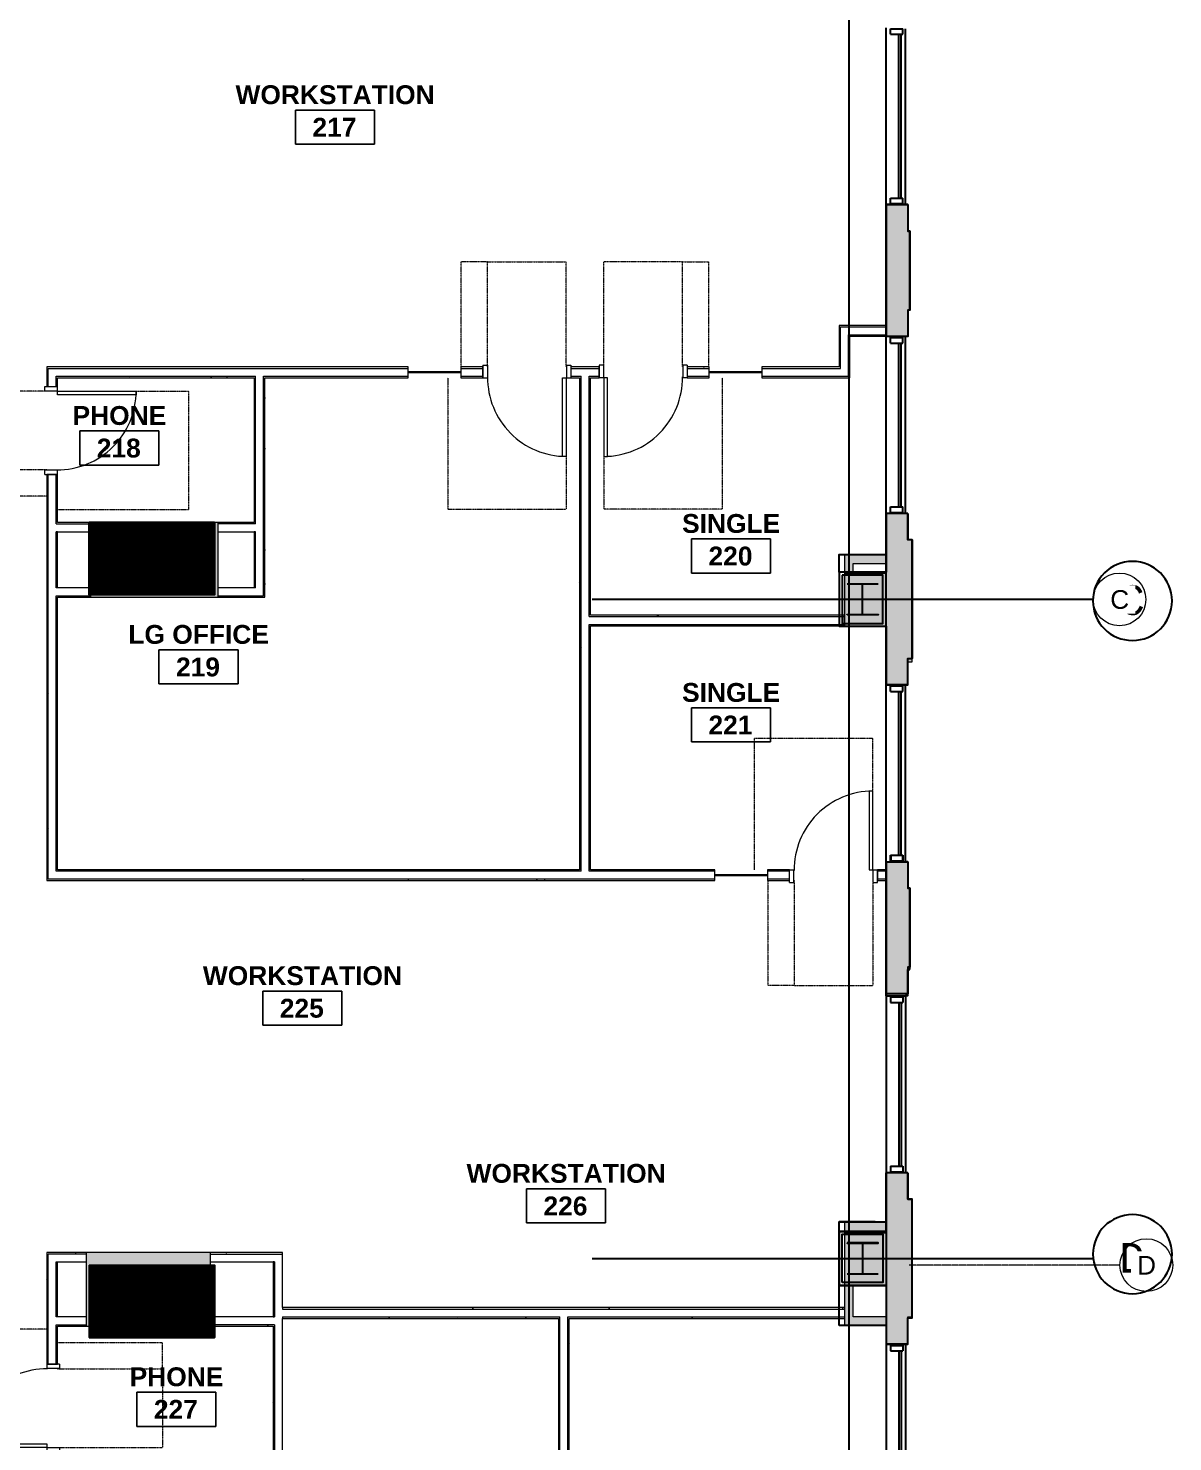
# Model space of a CAD drawing. Header units: inches. Extents: x 25329 to 28023, y 11893 to 13703.
# Drawn here: x 27502 to 28023, y 12589 to 13232 of the extents above; entities that cross this region are included whole.
import ezdxf

# ---------------------------------------------------------------- set-up
doc = ezdxf.new("R2010")
doc.units = ezdxf.units.IN
doc.header["$MEASUREMENT"] = 0
for name, pattern in [('Dash', [0.25, 0.125, -0.125]), ('Grid Line 1_2_', [0.875, 0.5, -0.125, 0.125, -0.125]), ('L1$0$Plaza America BA02$0$CENTER2', [1.125, 0.75, -0.125, 0.125, -0.125]), ('L1$0$Plaza America BA02$0$DASHDOT', [1, 0.5, -0.25, 0, -0.25]), ('L1$0$SAG 02ATL Ste230PHII$0$CENTER2', [1.125, 0.75, -0.125, 0.125, -0.125])]:
    doc.linetypes.add(name, pattern=pattern)
for name, color, linetype, lineweight in [('A-AREA-IDEN', 2, 'Continuous', 9), ('A-DOOR', 31, 'Continuous', 13), ('A-DOOR-FRAM', 31, 'Continuous', 20), ('A-GENM', 13, 'Continuous', 13), ('A-GLAZ', 151, 'Continuous', 13), ('A-WALL', 113, 'Continuous', 13), ('A-WALL-PATT', 111, 'Continuous', 13), ('I-WALL', 2, 'Continuous', 13), ('Plaza America_Tower 1_2nd Floor -REVIT_dwg', 8, 'Continuous', 9), ('S-COLS', 52, 'Continuous', 13), ('S-GRID', 1, 'Continuous', 9), ('S-GRID-IDEN', 1, 'Continuous', 9)]:
    doc.layers.add(name, color=color, linetype=linetype, lineweight=lineweight)
for name, color, linetype in [('L1$0$A-Cols-Extr', 3, 'Continuous'), ('L1$0$A-Glaz', 92, 'Continuous'), ('L1$0$A-Wall-Extr', 7, 'Continuous'), ('L1$0$Plaza America BA02$0$14', 5, 'L1$0$Plaza America BA02$0$DASHDOT'), ('L1$0$Plaza America BA02$0$A-Column grid', 252, 'L1$0$Plaza America BA02$0$CENTER2'), ('L1$0$SAG 02ATL Ste230PHII$0$A-Column grid', 252, 'L1$0$SAG 02ATL Ste230PHII$0$CENTER2'), ('L1$0$SCOPE', 7, 'Continuous')]:
    doc.layers.add(name, color=color, linetype=linetype)
doc.styles.add('L1$0$Plaza America BA02$0$MONOTXT', font='MONOTXT', dxfattribs={"height": 0.2})
doc.styles.add('Swis721 Lt BT', font='swissl.ttf', dxfattribs={"height": 8.514638})
doc.styles.add('Swis721 Lt BT_B', font='', dxfattribs={"height": 8.583975})
doc.styles.get('Swis721 Lt BT_B').set_extended_font_data('Swis721 Lt BT', bold=True)
pattern_1 = [(45, (11424.988, 2490.9853), (-0.441941738, 0.441941738), [])]
pattern_2 = [(0, (0, 0), (30.72, 7.68), [1.267, -21.773, 1.267, -21.773, -122.88]), (0, (0, 0), (30.72, 7.68), [-46.08, 1.267, -44.813, 1.267, -21.773, -53.76]), (0, (0, 0), (30.72, 7.68), [-115.2, 1.267, -14.093, 1.267, -37.133]), (120, (11.52, 3.84), (-22.0110751, 22.7643004), [1.267, -21.773, 1.267, -21.773, -122.88]), (120, (11.52, 3.84), (-22.0110751, 22.7643004), [-46.08, 1.267, -44.813, 1.267, -21.773, -53.76]), (120, (11.52, 3.84), (-22.0110751, 22.7643004), [-115.2, 1.267, -14.093, 1.267, -37.133]), (240, (15.36, 19.2), (-8.7089249, -30.4443004), [1.267, -21.773, 1.267, -21.773, -122.88]), (240, (15.36, 19.2), (-8.7089249, -30.4443004), [-46.08, 1.267, -44.813, 1.267, -21.773, -53.76]), (240, (15.36, 19.2), (-8.7089249, -30.4443004), [-115.2, 1.267, -14.093, 1.267, -37.133])]

# ---------------------------------------------------------------- blocks, each defined once
blk = doc.blocks.new('L1')
at = {"layer": 'L1$0$SCOPE', "linetype": 'Continuous'}
h = blk.add_hatch(dxfattribs=at)
h.set_pattern_fill('ANSI31', color=256, scale=5, style=0)
h.set_pattern_definition(pattern_1)
h.paths.add_polyline_path([(27529.73, 13007.09), (27586.72, 13007.09), (27586.72, 12974.12), (27529.73, 12974.12)])
h = blk.add_hatch(dxfattribs=at)
h.set_pattern_fill('ANSI31', color=256, scale=5, style=0)
h.set_pattern_definition(pattern_1)
h.paths.add_polyline_path([(27529.87, 12669.16), (27586.72, 12669.16), (27586.72, 12636.19), (27529.87, 12636.19)])
at = {"layer": 'L1$0$A-Cols-Extr'}
for points in [[(27870.82, 12984.42), (27870.82, 12959.92), (27892.3, 12959.92), (27892.3, 12984.42)], [(27872.31, 12983.07), (27872.31, 12961.07), (27890.81, 12961.07), (27890.81, 12983.07)], [(27874.56, 12965.07), (27874.56, 12965.17), (27888.56, 12965.17), (27888.56, 12965.07)], [(27870.82, 12659.92), (27870.82, 12684.42), (27892.3, 12684.42), (27892.3, 12659.92)], [(27872.31, 12661.26), (27872.31, 12683.26), (27890.81, 12683.26), (27890.81, 12661.26)], [(27874.56, 12679.26), (27874.56, 12679.17), (27888.56, 12679.17), (27888.56, 12679.26)]]:
    blk.add_lwpolyline(points, close=True, dxfattribs=at)
for points in [[(27874.56, 12979.07), (27888.56, 12979.07)], [(27881.56, 12965.17), (27881.56, 12979.17)], [(27881.56, 12679.17), (27881.56, 12665.17)], [(27874.56, 12665.26), (27888.56, 12665.26)]]:
    blk.add_lwpolyline(points, dxfattribs=at)
at = {"layer": 'L1$0$A-Glaz'}
for p, q in [((27892.3, 13151.67), (27892.3, 13232.17)), ((27894.3, 13231.67), (27899.8, 13231.67)), ((27894.3, 13229.17), (27894.3, 13231.67)), ((27894.3, 13229.17), (27899.8, 13229.17)), ((27898.05, 13154.67), (27898.05, 13229.17)), ((27899.05, 13154.67), (27899.05, 13229.17)), ((27899.8, 13229.17), (27899.8, 13231.67)), ((27901.05, 13151.67), (27901.05, 13231.67)), ((27902.05, 13151.67), (27892.3, 13151.67)), ((27894.3, 13154.67), (27899.8, 13154.67)), ((27894.3, 13152.17), (27894.3, 13154.67)), ((27894.3, 13152.17), (27899.8, 13152.17)), ((27899.8, 13152.17), (27899.8, 13154.67)), ((27902.05, 13091.67), (27892.3, 13091.67)), ((27892.3, 13011.17), (27892.3, 13091.67)), ((27894.3, 13088.67), (27894.3, 13091.17)), ((27894.3, 13091.17), (27899.8, 13091.17)), ((27894.3, 13088.67), (27899.8, 13088.67)), ((27898.05, 13014.17), (27898.05, 13088.67)), ((27899.05, 13014.17), (27899.05, 13088.67)), ((27899.8, 13088.67), (27899.8, 13091.17)), ((27901.05, 13011.17), (27901.05, 13091.17)), ((27902.05, 13011.17), (27892.22, 13011.17)), ((27894.3, 13011.67), (27894.3, 13014.17)), ((27894.3, 13014.17), (27899.8, 13014.17)), ((27894.3, 13011.67), (27899.8, 13011.67)), ((27899.8, 13011.67), (27899.8, 13014.17)), ((27892.3, 12852.67), (27892.3, 12933.17)), ((27902.05, 12933.17), (27892.3, 12933.17)), ((27894.3, 12930.17), (27894.3, 12932.67)), ((27894.3, 12932.67), (27899.8, 12932.67)), ((27894.3, 12930.17), (27899.8, 12930.17)), ((27898.05, 12855.67), (27898.05, 12930.17)), ((27899.05, 12855.67), (27899.05, 12930.17)), ((27899.8, 12930.17), (27899.8, 12932.67)), ((27901.05, 12852.67), (27901.05, 12932.67)), ((27894.3, 12855.67), (27899.81, 12855.67)), ((27894.3, 12853.17), (27894.3, 12855.67)), ((27894.31, 12855.67), (27894.31, 12853.17)), ((27899.8, 12853.17), (27899.8, 12855.67)), ((27899.81, 12855.67), (27899.81, 12853.17)), ((27892.3, 12852.67), (27902.05, 12852.67)), ((27894.3, 12853.17), (27899.81, 12853.17)), ((27902.05, 12852.67), (27901.05, 12852.67)), ((27902.05, 12852.67), (27902.05, 12840.67)), ((27903.05, 12840.67), (27902.05, 12840.67)), ((27892.3, 12791.67), (27901.05, 12791.67)), ((27892.3, 12791.67), (27892.3, 12711.17)), ((27902.05, 12791.67), (27901.05, 12791.67)), ((27901.05, 12791.67), (27901.05, 12711.67)), ((27894.3, 12791.17), (27899.8, 12791.17)), ((27894.3, 12791.17), (27894.3, 12788.67)), ((27894.3, 12788.67), (27899.8, 12788.67)), ((27898.05, 12788.67), (27898.05, 12714.17)), ((27899.05, 12788.67), (27899.05, 12714.17)), ((27899.8, 12791.17), (27899.8, 12788.67)), ((27894.3, 12714.17), (27894.3, 12711.67)), ((27894.3, 12714.17), (27899.8, 12714.17)), ((27899.8, 12714.17), (27899.8, 12711.67)), ((27902.05, 12711.17), (27892.3, 12711.17)), ((27894.3, 12711.67), (27899.8, 12711.67)), ((27902.05, 12633.17), (27892.22, 12633.17)), ((27892.3, 12633.17), (27892.3, 12552.67)), ((27894.3, 12632.67), (27899.8, 12632.67)), ((27894.3, 12632.67), (27894.3, 12630.17)), ((27899.8, 12632.67), (27899.8, 12630.17)), ((27901.05, 12633.17), (27901.05, 12553.17)), ((27894.3, 12630.17), (27899.8, 12630.17)), ((27898.05, 12630.17), (27898.05, 12555.67)), ((27899.05, 12630.17), (27899.05, 12555.67))]:
    blk.add_line(p, q, dxfattribs=at)
at = {"layer": 'L1$0$A-Wall-Extr'}
for p, q in [((27892.3, 13151.67), (27892.3, 13091.67)), ((27902.05, 13151.67), (27902.05, 13139.67)), ((27903.05, 13139.67), (27902.05, 13139.67)), ((27903.05, 13103.67), (27903.05, 13139.67)), ((27903.05, 13103.67), (27902.05, 13103.67)), ((27902.05, 13103.67), (27902.05, 13091.67)), ((27892.3, 12933.17), (27892.3, 13011.17)), ((27902.05, 13011.17), (27902.05, 12999.17)), ((27904.05, 12999.17), (27902.05, 12999.17)), ((27904.05, 12999.17), (27904.05, 12945.17)), ((27870.82, 12992.42), (27892.3, 12992.42)), ((27902.05, 12945.17), (27904.05, 12945.17)), ((27902.05, 12933.17), (27902.05, 12945.17)), ((27892.31, 12791.67), (27892.3, 12852.67)), ((27892.31, 12852.67), (27892.3, 12791.67)), ((27903.05, 12803.67), (27903.05, 12840.67)), ((27902.05, 12803.67), (27903.05, 12803.67)), ((27902.05, 12791.67), (27902.05, 12803.67)), ((27892.3, 12684.42), (27892.3, 12711.17)), ((27892.3, 12711.17), (27892.3, 12633.17)), ((27902.05, 12711.17), (27902.05, 12699.17)), ((27902.05, 12699.17), (27904.05, 12699.17)), ((27904.05, 12645.17), (27904.05, 12699.17)), ((27870.82, 12641.67), (27870.82, 12688.92)), ((27887.3, 12688.92), (27870.82, 12688.92)), ((27902.05, 12645.17), (27904.05, 12645.17)), ((27902.05, 12633.17), (27902.05, 12645.17)), ((27904.05, 12645.17), (27904.05, 12645.17))]:
    blk.add_line(p, q, dxfattribs=at)
at = {"layer": 'L1$0$A-Wall-Extr', "linetype": 'Continuous', "flags": 128}
for points in [[(27902.05, 13151.67), (27902.05, 13139.67), (27903.05, 13139.67), (27903.05, 13103.67), (27902.05, 13103.67), (27902.05, 13091.67), (27892.31, 13091.67), (27892.3, 13151.67)], [(27902.05, 13011.17), (27892.3, 13011.17), (27892.3, 12984.42), (27870.82, 12984.42), (27870.82, 12959.92), (27892.3, 12959.92), (27892.3, 12933.17), (27902.05, 12933.17), (27902.05, 12945.17), (27904.05, 12945.17), (27904.05, 12999.17), (27902.05, 12999.17)], [(27902.05, 12852.67), (27902.05, 12840.67), (27903.05, 12840.67), (27903.05, 12804.67), (27902.05, 12804.67), (27902.05, 12792.67), (27892.31, 12792.67), (27892.31, 12852.67)], [(27902.05, 12711.17), (27892.3, 12711.17), (27892.3, 12684.42), (27870.82, 12684.42), (27870.82, 12659.92), (27892.3, 12659.92), (27892.22, 12633.17), (27902.05, 12633.17), (27902.05, 12645.17), (27904.05, 12645.17), (27904.05, 12699.17), (27902.05, 12699.17)]]:
    blk.add_lwpolyline(points, close=True, dxfattribs=at)
at = {"layer": 'L1$0$A-Wall-Extr'}
blk.add_lwpolyline([(27870.82, 12992.42), (27892.3, 12992.42), (27892.3, 12984.42), (27870.82, 12984.42)], close=True, dxfattribs=at)
for points in [[(27892.3, 12984.42), (27870.82, 12984.42), (27870.82, 12992.42), (27892.3, 12992.42)], [(27892.3, 12684.42), (27870.82, 12684.42), (27870.82, 12688.92), (27892.3, 12688.92)], [(27870.82, 12688.92), (27892.3, 12688.92)], [(27892.3, 12684.42), (27870.82, 12684.42)], [(27870.82, 12659.92), (27892.3, 12659.92), (27892.3, 12641.67), (27870.82, 12641.67)]]:
    blk.add_lwpolyline(points, dxfattribs=at)
at = {"layer": 'L1$0$Plaza America BA02$0$14', "linetype": 'Continuous'}
for centre in [(28004.3, 12971.38), (28004.31, 12674.17)]:
    blk.add_ellipse(centre, major_axis=(18, 0), ratio=0.99964, start_param=0, end_param=6.283175, dxfattribs=at)
at = {"layer": 'L1$0$Plaza America BA02$0$A-Column grid'}
for p, q in [((27875.23, 13666.96), (27875.23, 12053.77)), ((27758.54, 12972.17), (27986.4, 12972.17)), ((27758.54, 12672.17), (27981.87, 12672.17))]:
    blk.add_line(p, q, dxfattribs=at)
at = {"layer": 'L1$0$SAG 02ATL Ste230PHII$0$A-Column grid', "linetype": 'Continuous'}
for p, q in [((27875.23, 13666.96), (27875.23, 12053.77)), ((27758.54, 12972.17), (27986.4, 12972.17)), ((27758.54, 12672.17), (27986.4, 12672.17))]:
    blk.add_line(p, q, dxfattribs=at)
at = {"layer": 'L1$0$SCOPE'}
for p, q in [((27586.72, 13007.09), (27529.73, 13007.09)), ((27529.73, 13007.09), (27529.73, 12974.12)), ((27583.22, 13003.6), (27533.23, 13003.6)), ((27533.23, 13003.6), (27533.23, 12977.62)), ((27583.22, 12977.62), (27583.22, 13003.6)), ((27586.72, 13007.09), (27586.72, 12974.12)), ((27535.54, 12997.29), (27547.91, 12997.29)), ((27541.73, 12997.29), (27541.73, 12983.92)), ((27535.54, 12983.92), (27547.91, 12983.92)), ((27586.72, 12974.12), (27529.73, 12974.12)), ((27533.23, 12977.62), (27583.22, 12977.62)), ((27529.87, 12669.16), (27529.73, 12636.19)), ((27529.73, 12669.16), (27586.72, 12669.16)), ((27586.72, 12669.16), (27586.72, 12636.19)), ((27533.37, 12665.66), (27533.37, 12639.68)), ((27583.22, 12665.66), (27533.37, 12665.66)), ((27583.22, 12665.66), (27583.22, 12639.68)), ((27535.54, 12659.29), (27547.91, 12659.29)), ((27541.73, 12659.29), (27541.73, 12645.92)), ((27535.54, 12645.92), (27547.91, 12645.92)), ((27533.37, 12639.68), (27583.22, 12639.68)), ((27529.73, 12636.19), (27586.72, 12636.19))]:
    blk.add_line(p, q, dxfattribs=at)
at = {"layer": 'L1$0$SCOPE', "linetype": 'Continuous'}
for points in [[(27529.73, 13007.09), (27586.72, 13007.09), (27586.72, 12974.12), (27529.73, 12974.12)], [(27529.87, 12669.16), (27586.72, 12669.16), (27586.72, 12636.19), (27529.87, 12636.19)]]:
    blk.add_lwpolyline(points, close=True, dxfattribs=at)
at = {"layer": 'L1$0$Plaza America BA02$0$14', "linetype": 'Continuous', "style": 'L1$0$Plaza America BA02$0$MONOTXT', "width": 1.000361}
for s, p in [('C', (27998.25, 12965)), ('D', (27998.25, 12665.79))]:
    blk.add_text(s, height=13.49, dxfattribs=at).set_placement(p)
blk = doc.blocks.new('Single Flush - OTJ_SOLIDFLUSH_ALUM-4900816-FIRST FLOOR CONSTRUCTION')
at = {"layer": 'A-DOOR', "lineweight": 20}
for p, q in [((16.16, 38.25), (16.16, 2.44)), ((17.91, 38.25), (16.16, 38.25)), ((17.91, 2.44), (17.91, 38.25)), ((16.16, 2.44), (17.91, 2.44))]:
    blk.add_line(p, q, dxfattribs=at)
at = {"layer": 'A-DOOR', "lineweight": 9}
blk.add_arc((17.91, 2.44), 35.81, 90, 180.5, dxfattribs=at)
at = {"layer": 'A-DOOR-FRAM'}
for p, q in [((-20, -3.31), (-20, 2.44)), ((-20, 2.44), (-18, 2.44)), ((-18, -3.31), (-18, 2.44)), ((18, -3.31), (18, 2.44)), ((18, 2.44), (20, 2.44)), ((20, -3.31), (20, 2.44)), ((-20, -3.31), (-18, -3.31)), ((18, -3.31), (20, -3.31))]:
    blk.add_line(p, q, dxfattribs=at)
at = {"layer": 'A-GENM', "linetype": 'Dash', "lineweight": 9}
for p, q in [((-35.91, 62.25), (17.91, 62.25)), ((-35.91, 2.44), (-35.91, 62.25)), ((17.91, 2.44), (17.91, 62.25)), ((17.87, 2.44), (17.91, 2.44)), ((-29.91, -2.44), (-29.91, -50.25)), ((-17.91, -2.44), (-17.91, -50.25)), ((17.87, -2.44), (17.91, -2.44)), ((17.91, -2.44), (17.91, -50.25)), ((-17.91, -50.25), (-29.91, -50.25)), ((-17.91, -50.25), (17.91, -50.25))]:
    blk.add_line(p, q, dxfattribs=at)
blk = doc.blocks.new('Single Flush - OTJ_SOLIDFLUSH_ALUM-4900275-FIRST FLOOR CONSTRUCTION')
at = {"layer": 'A-DOOR', "lineweight": 20}
for p, q in [((16.16, -2.44), (17.91, -2.44)), ((16.16, -38.25), (16.16, -2.44)), ((17.91, -2.44), (17.91, -38.25)), ((17.91, -38.25), (16.16, -38.25))]:
    blk.add_line(p, q, dxfattribs=at)
at = {"layer": 'A-DOOR', "lineweight": 9}
blk.add_arc((17.91, -2.44), 35.81, 179.5, 270, dxfattribs=at)
at = {"layer": 'A-DOOR-FRAM'}
for p, q in [((-20, 3.31), (-20, -2.44)), ((-20, 3.31), (-18, 3.31)), ((-18, 3.31), (-18, -2.44)), ((18, 3.31), (18, -2.44)), ((18, 3.31), (20, 3.31)), ((20, 3.31), (20, -2.44)), ((-20, -2.44), (-18, -2.44)), ((18, -2.44), (20, -2.44))]:
    blk.add_line(p, q, dxfattribs=at)
at = {"layer": 'A-GENM', "linetype": 'Dash', "lineweight": 9}
for p, q in [((-17.91, 50.25), (-29.91, 50.25)), ((-29.91, 2.44), (-29.91, 50.25)), ((-17.91, 50.25), (17.91, 50.25)), ((-17.91, 2.44), (-17.91, 50.25)), ((17.91, 2.44), (17.91, 50.25)), ((17.87, 2.44), (17.91, 2.44)), ((-35.91, -2.44), (-35.91, -62.25)), ((17.87, -2.44), (17.91, -2.44)), ((17.91, -2.44), (17.91, -62.25)), ((-35.91, -62.25), (17.91, -62.25))]:
    blk.add_line(p, q, dxfattribs=at)
blk = doc.blocks.new('Frameless opening with glazing - 24_ x 96_-4900874-FIRST FLOOR CONSTRUCTION')
at = {"layer": 'A-GLAZ', "lineweight": 30}
blk.add_line((-13.5, 0.0625), (10.5, 0.0625), dxfattribs=at)
blk = doc.blocks.new('Concrete-Rectangular-Column - 56_5 X 33_5-5106458-FIRST FLOOR CONSTRUCTION')
at = {"layer": 'S-COLS', "lineweight": 9}
blk.add_hatch(color=7, dxfattribs=at).paths.add_polyline_path([(-21.84, -16.75), (28.25, -16.75), (28.25, 16.75), (-28.25, 16.75), (-28.25, -16.75)], flags=0)
at = {"layer": 'S-COLS', "color": 8, "lineweight": 20}
for p, q in [((28.25, 16.75), (-28.25, 16.75)), ((-28.25, 16.75), (-28.25, -16.75)), ((28.25, -16.75), (28.25, 16.75)), ((-28.25, -16.75), (28.25, -16.75))]:
    blk.add_line(p, q, dxfattribs=at)
blk = doc.blocks.new('Concrete-Rectangular-Column - 58_ X 34_-5105982-FIRST FLOOR CONSTRUCTION')
at = {"layer": 'S-COLS', "lineweight": 9}
blk.add_hatch(color=7, dxfattribs=at).paths.add_polyline_path([(-17, -29), (17, -29), (17, 29), (-17, 29), (-17, 15.44)], flags=0)
at = {"layer": 'S-COLS', "color": 8, "lineweight": 20}
for p, q in [((17, 29), (-17, 29)), ((-17, 29), (-17, -29)), ((17, -29), (17, 29)), ((-17, -29), (17, -29))]:
    blk.add_line(p, q, dxfattribs=at)
blk = doc.blocks.new('Grid - Grid Head - Circle-50561-FIRST FLOOR CONSTRUCTION')
at = {"layer": 'S-GRID-IDEN'}
blk.add_circle((0, 0), 0.125, dxfattribs=at)
blk = doc.blocks.new('Room Tag - Room Name and Number-3379422-FIRST FLOOR CONSTRUCTION')
at = {"layer": 'A-AREA-IDEN'}
for p, q in [((-0.1881, -0.1636), (-0.1881, -0.0018)), ((-0.1881, -0.0018), (0.1869, -0.0018)), ((0.1869, -0.0018), (-0.1881, -0.0018)), ((-0.1881, -0.0018), (-0.1881, -0.1636)), ((0.1869, -0.0018), (0.1869, -0.1636)), ((0.1869, -0.1636), (0.1869, -0.0018)), ((0.1869, -0.1636), (-0.1881, -0.1636)), ((-0.1881, -0.1636), (0.1869, -0.1636))]:
    blk.add_line(p, q, dxfattribs=at)

msp = doc.modelspace()

# ---------------------------------------------------------------- hatches: boundary and pattern name
at = {"layer": 'A-WALL-PATT', "lineweight": 9}
for points in [[(27902.32, 13139.67), (27902.32, 13151.67), (27892.32, 13151.67), (27892.32, 13139.67)], [(27892.32, 13103.83), (27903.32, 13103.83), (27903.32, 13139.67), (27892.32, 13139.67)], [(27892.32, 13091.67), (27902.32, 13091.67), (27902.32, 13103.83), (27892.32, 13103.83)], [(27902.05, 12999.17), (27902.05, 13011.17), (27892.05, 13011.17), (27892.05, 12999.17)], [(27892.3, 12943.67), (27904.05, 12943.67), (27904.05, 12999.17), (27892.05, 12999.17), (27892.05, 12983.85), (27892.3, 12983.85), (27892.3, 12959.85), (27892.05, 12959.85), (27892.05, 12943.67)], [(27877.3, 12983.85), (27877.3, 12992.42), (27873.3, 12992.42), (27873.3, 12983.85)], [(27877.3, 12988.42), (27892.05, 12988.42), (27892.05, 12992.42), (27877.3, 12992.42)], [(27892.05, 12933.17), (27902.05, 12933.17), (27902.05, 12943.67), (27892.05, 12943.67)], [(27892.32, 12840.67), (27902.32, 12840.67), (27902.32, 12852.67), (27892.32, 12852.67), (27892.32, 12842.08)], [(27892.32, 12804.83), (27903.32, 12804.83), (27903.32, 12840.67), (27892.32, 12840.67)], [(27892.32, 12791.83), (27902.32, 12791.83), (27902.32, 12804.83), (27892.32, 12804.83)], [(27892.05, 12699.17), (27902.05, 12699.17), (27902.05, 12711.17), (27892.05, 12711.17)], [(27892.05, 12645.67), (27904.05, 12645.67), (27904.05, 12699.17), (27892.05, 12699.17), (27892.07, 12683.85), (27892.3, 12682.96), (27892.3, 12659.85), (27892.05, 12659.85)], [(27873.3, 12683.92), (27892.05, 12683.92), (27892.05, 12688.92), (27873.3, 12688.92)], [(27873.23, 12641.67), (27877.23, 12641.67), (27877.23, 12659.85), (27873.23, 12659.85), (27873.23, 12644.95)], [(27877.23, 12641.67), (27892.05, 12641.67), (27892.05, 12645.67), (27877.23, 12645.67), (27877.23, 12644.95)], [(27902.05, 12633.17), (27902.05, 12645.67), (27892.05, 12645.67), (27892.05, 12633.17), (27892.32, 12633.17)]]:
    msp.add_hatch(color=7, dxfattribs=at).paths.add_polyline_path(points, flags=0)
h = msp.add_hatch(dxfattribs=at)
h.set_pattern_fill('FP2_2', color=256, style=0, pattern_type=2)
h.set_pattern_definition(pattern_2)
h.paths.add_polyline_path([(27875.07, 13096.06), (27892.22, 13096.06), (27892.22, 13096.69), (27870.82, 13096.69), (27870.82, 13096.06), (27871.45, 13096.06)], flags=0)
h = msp.add_hatch(dxfattribs=at)
h.set_pattern_fill('FP2_2', color=256, style=0, pattern_type=2)
h.set_pattern_definition(pattern_2)
h.paths.add_polyline_path([(27871.45, 13077.81), (27871.45, 13096.06), (27870.82, 13096.05), (27870.82, 13077.81)], flags=0)
h = msp.add_hatch(dxfattribs=at)
h.set_pattern_fill('FP2_2', color=256, style=0, pattern_type=2)
h.set_pattern_definition(pattern_2)
h.paths.add_polyline_path([(27892.22, 13091.81), (27892.22, 13092.44), (27875.07, 13092.44), (27875.07, 13091.81), (27875.7, 13091.81)], flags=0)
h = msp.add_hatch(dxfattribs=at)
h.set_pattern_fill('FP2_2', color=256, style=0, pattern_type=2)
h.set_pattern_definition(pattern_2)
h.paths.add_polyline_path([(27510.37, 13077.19), (27674.82, 13077.19), (27674.82, 13077.81), (27510.37, 13077.81)], flags=0)
h.paths.add_polyline_path([(27871.45, 13077.19), (27871.45, 13077.81), (27835.69, 13077.81), (27835.69, 13077.19)], flags=0)
h.paths.add_polyline_path([(27708.82, 13077.19), (27708.82, 13077.81), (27698.82, 13077.81), (27698.82, 13077.19)], flags=0)
h.paths.add_polyline_path([(27748.82, 13077.19), (27761.69, 13077.19), (27761.69, 13077.81), (27748.82, 13077.81)], flags=0)
h.paths.add_polyline_path([(27801.69, 13077.19), (27811.69, 13077.19), (27811.69, 13077.81), (27801.69, 13077.81)], flags=0)
h = msp.add_hatch(dxfattribs=at)
h.set_pattern_fill('FP2_2', color=256, style=0, pattern_type=2)
h.set_pattern_definition(pattern_2)
h.paths.add_polyline_path([(27510.99, 12844.17), (27510.99, 13028.94), (27510.37, 13028.94), (27510.37, 12844.17), (27510.98, 12844.17)], flags=0)
h.paths.add_polyline_path([(27510.99, 13068.94), (27510.99, 13077.19), (27510.37, 13077.19), (27510.37, 13068.94)], flags=0)
h = msp.add_hatch(dxfattribs=at)
h.set_pattern_fill('FP2_2', color=256, style=0, pattern_type=2)
h.set_pattern_definition(pattern_2)
h.paths.add_polyline_path([(27871.45, 13072.94), (27875.7, 13072.94), (27875.7, 13073.56), (27835.69, 13073.56), (27835.69, 13072.94)], flags=0)
h.paths.add_polyline_path([(27515.24, 13072.94), (27605.41, 13072.94), (27605.41, 13073.56), (27514.62, 13073.56), (27514.62, 13072.94)], flags=0)
h.paths.add_polyline_path([(27698.82, 13072.94), (27708.82, 13072.94), (27708.82, 13073.56), (27698.82, 13073.56)], flags=0)
h.paths.add_polyline_path([(27748.82, 13072.94), (27753.44, 13072.94), (27753.44, 13073.56), (27748.82, 13073.56)], flags=0)
h.paths.add_polyline_path([(27811.69, 13072.94), (27811.69, 13073.56), (27801.69, 13073.56), (27801.69, 13072.94)], flags=0)
h.paths.add_polyline_path([(27757.69, 13072.94), (27761.69, 13072.94), (27761.69, 13073.56), (27757.07, 13073.56), (27757.07, 13072.94)], flags=0)
h.paths.add_polyline_path([(27609.66, 13072.94), (27674.82, 13072.94), (27674.82, 13073.56), (27609.04, 13073.56), (27609.04, 13072.94)], flags=0)
h = msp.add_hatch(dxfattribs=at)
h.set_pattern_fill('FP2_2', color=256, style=0, pattern_type=2)
h.set_pattern_definition(pattern_2)
h.paths.add_polyline_path([(27514.62, 12848.42), (27515.24, 12848.42), (27515.24, 12973.72), (27514.62, 12973.72), (27514.62, 12849.04)], flags=0)
h.paths.add_polyline_path([(27514.62, 12977.34), (27515.24, 12977.34), (27515.24, 13002.84), (27514.62, 13002.84), (27514.62, 12977.48)], flags=0)
h.paths.add_polyline_path([(27514.62, 13006.47), (27515.24, 13006.47), (27515.24, 13028.94), (27514.62, 13028.94), (27514.62, 13006.62)], flags=0)
h.paths.add_polyline_path([(27514.62, 13068.94), (27515.24, 13068.94), (27515.24, 13072.94), (27514.62, 13072.94)], flags=0)
h = msp.add_hatch(dxfattribs=at)
h.set_pattern_fill('FP2_2', color=256, style=0, pattern_type=2)
h.set_pattern_definition(pattern_2)
h.paths.add_polyline_path([(27604.79, 12977.34), (27605.41, 12977.34), (27605.41, 13002.84), (27604.79, 13002.84)], flags=0)
h.paths.add_polyline_path([(27605.41, 13006.47), (27605.41, 13072.94), (27604.79, 13072.94), (27604.79, 13006.47), (27604.96, 13006.47)], flags=0)
h = msp.add_hatch(dxfattribs=at)
h.set_pattern_fill('FP2_2', color=256, style=0, pattern_type=2)
h.set_pattern_definition(pattern_2)
h.paths.add_polyline_path([(27609.12, 12973.09), (27609.66, 12973.09), (27609.66, 13072.94), (27609.04, 13072.94), (27609.04, 12973.09)], flags=0)
h = msp.add_hatch(dxfattribs=at)
h.set_pattern_fill('FP2_2', color=256, style=0, pattern_type=2)
h.set_pattern_definition(pattern_2)
h.paths.add_polyline_path([(27753.44, 12849.04), (27753.44, 13072.94), (27752.82, 13072.94), (27752.82, 12849.04)], flags=0)
h = msp.add_hatch(dxfattribs=at)
h.set_pattern_fill('FP2_2', color=256, style=0, pattern_type=2)
h.set_pattern_definition(pattern_2)
h.paths.add_polyline_path([(27757.69, 12849.04), (27757.69, 12960.67), (27757.07, 12960.67), (27757.07, 12849.04)], flags=0)
h.paths.add_polyline_path([(27757.07, 12964.29), (27757.69, 12964.29), (27757.69, 13072.94), (27757.07, 13072.94), (27757.07, 12964.92)], flags=0)
h = msp.add_hatch(dxfattribs=at)
h.set_pattern_fill('FP2_2', color=256, style=0, pattern_type=2)
h.set_pattern_definition(pattern_2)
h.paths.add_polyline_path([(27530.3, 12973.09), (27530.3, 12973.72), (27515.24, 12973.72), (27515.24, 12973.09)], flags=0)
h = msp.add_hatch(dxfattribs=at)
h.set_pattern_fill('FP2_2', color=256, style=0, pattern_type=2)
h.set_pattern_definition(pattern_2)
h.paths.add_polyline_path([(27609.03, 12973.09), (27609.04, 12973.09), (27609.04, 12973.72), (27588.3, 12973.72), (27588.3, 12973.09), (27605.41, 12973.09)], flags=0)
h = msp.add_hatch(dxfattribs=at)
h.set_pattern_fill('FP2_2', color=256, style=0, pattern_type=2)
h.set_pattern_definition(pattern_2)
h.paths.add_polyline_path([(27873.3, 12964.29), (27873.3, 12964.92), (27757.69, 12964.92), (27757.69, 12964.29), (27814.31, 12964.29)], flags=0)
h = msp.add_hatch(dxfattribs=at)
h.set_pattern_fill('FP2_2', color=256, style=0, pattern_type=2)
h.set_pattern_definition(pattern_2)
h.paths.add_polyline_path([(27814.31, 12960.04), (27873.3, 12960.04), (27873.3, 12960.67), (27757.69, 12960.67), (27757.69, 12960.04), (27797, 12960.04)], flags=0)
h = msp.add_hatch(dxfattribs=at)
h.set_pattern_fill('FP2_2', color=256, style=0, pattern_type=2)
h.set_pattern_definition(pattern_2)
h.paths.add_polyline_path([(27514.62, 12844.17), (27814.31, 12844.17), (27814.31, 12844.79), (27510.99, 12844.79), (27510.99, 12844.17)], flags=0)
h.paths.add_polyline_path([(27892.31, 12844.17), (27892.31, 12844.79), (27888.31, 12844.79), (27888.31, 12844.17), (27892.05, 12844.17)], flags=0)
h.paths.add_polyline_path([(27848.31, 12844.17), (27848.31, 12844.79), (27838.31, 12844.79), (27838.31, 12844.17)], flags=0)
h = msp.add_hatch(dxfattribs=at)
h.set_pattern_fill('FP2_2', color=256, style=0, pattern_type=2)
h.set_pattern_definition(pattern_2)
h.paths.add_polyline_path([(27814.31, 12848.42), (27814.31, 12849.04), (27757.07, 12849.04), (27757.07, 12848.42), (27797, 12848.42)], flags=0)
h.paths.add_polyline_path([(27605.41, 12848.42), (27753.44, 12848.42), (27753.44, 12849.04), (27515.24, 12849.04), (27515.24, 12848.42), (27588.3, 12848.42)], flags=0)
h.paths.add_polyline_path([(27892.31, 12848.42), (27892.31, 12849.04), (27888.31, 12849.04), (27888.31, 12848.42), (27892.05, 12848.42)], flags=0)
h.paths.add_polyline_path([(27848.31, 12848.42), (27848.31, 12849.04), (27838.31, 12849.04), (27838.31, 12848.42)], flags=0)
h = msp.add_hatch(dxfattribs=at)
h.set_pattern_fill('FP2_2', color=256, style=0, pattern_type=2)
h.set_pattern_definition(pattern_2)
h.paths.add_polyline_path([(27510.37, 12580.98), (27510.99, 12580.98), (27510.99, 12584.09), (27510.37, 12584.09)], flags=0)
h.paths.add_polyline_path([(27510.99, 12624.09), (27510.99, 12674.86), (27510.37, 12674.86), (27510.37, 12624.09)], flags=0)
h = msp.add_hatch(dxfattribs=at)
h.set_pattern_fill('FP2_2', color=256, style=0, pattern_type=2)
h.set_pattern_definition(pattern_2)
h.paths.add_polyline_path([(27514.62, 12674.23), (27528.32, 12674.23), (27528.32, 12674.86), (27510.99, 12674.86), (27510.99, 12674.23)], flags=0)
h = msp.add_hatch(dxfattribs=at)
h.set_pattern_fill('FP2_2', color=256, style=0, pattern_type=2)
h.set_pattern_definition(pattern_2)
h.paths.add_polyline_path([(27515.24, 12580.98), (27515.24, 12584.09), (27514.62, 12584.09), (27514.62, 12580.98)], flags=0)
h.paths.add_polyline_path([(27515.24, 12624.09), (27515.24, 12641.98), (27514.62, 12641.98), (27514.62, 12624.09)], flags=0)
h.paths.add_polyline_path([(27515.24, 12645.61), (27515.24, 12670.61), (27514.62, 12670.61), (27514.62, 12645.61)], flags=0)
h = msp.add_hatch(dxfattribs=at)
h.set_pattern_fill('FP2_2', color=256, style=0, pattern_type=2)
h.set_pattern_definition(pattern_2)
h.paths.add_polyline_path([(27613.35, 12674.23), (27617.6, 12674.23), (27617.6, 12674.86), (27584.82, 12674.86), (27584.82, 12674.23)], flags=0)
h = msp.add_hatch(dxfattribs=at)
h.set_pattern_fill('FP2_2', color=256, style=0, pattern_type=2)
h.set_pattern_definition(pattern_2)
h.paths.add_polyline_path([(27613.97, 12544.42), (27613.97, 12576.73), (27613.35, 12576.73), (27613.35, 12544.42)], flags=0)
h.paths.add_polyline_path([(27613.52, 12580.36), (27613.97, 12580.36), (27613.97, 12641.98), (27613.35, 12641.98), (27613.35, 12580.36)], flags=0)
h.paths.add_polyline_path([(27613.35, 12645.61), (27613.97, 12645.61), (27613.97, 12670.61), (27613.35, 12670.61), (27613.35, 12649.2)], flags=0)
h = msp.add_hatch(dxfattribs=at)
h.set_pattern_fill('FP2_2', color=256, style=0, pattern_type=2)
h.set_pattern_definition(pattern_2)
h.paths.add_polyline_path([(27747.44, 12649.2), (27873.23, 12649.2), (27873.23, 12649.83), (27617.6, 12649.83), (27617.6, 12649.2), (27743.82, 12649.2)], flags=0)
h = msp.add_hatch(dxfattribs=at)
h.set_pattern_fill('FP2_2', color=256, style=0, pattern_type=2)
h.set_pattern_definition(pattern_2)
h.paths.add_polyline_path([(27743.82, 12644.95), (27743.79, 12645.58), (27617.6, 12645.58), (27617.6, 12644.95), (27743.19, 12644.95)], flags=0)
h.paths.add_polyline_path([(27797, 12644.95), (27873.23, 12644.95), (27873.23, 12645.58), (27747.44, 12645.58), (27747.44, 12644.95), (27748.07, 12644.95)], flags=0)
h = msp.add_hatch(dxfattribs=at)
h.set_pattern_fill('FP2_2', color=256, style=0, pattern_type=2)
h.set_pattern_definition(pattern_2)
h.paths.add_polyline_path([(27743.82, 12337.45), (27743.82, 12440.7), (27743.19, 12440.7), (27743.19, 12337.45), (27743.79, 12337.45)], flags=0)
h.paths.add_polyline_path([(27743.22, 12444.33), (27743.82, 12444.33), (27743.82, 12644.95), (27743.19, 12644.95), (27743.19, 12444.33)], flags=0)
h = msp.add_hatch(dxfattribs=at)
h.set_pattern_fill('FP2_2', color=256, style=0, pattern_type=2)
h.set_pattern_definition(pattern_2)
h.paths.add_polyline_path([(27748.07, 12341.7), (27748.04, 12414.95), (27747.44, 12414.95), (27747.44, 12341.7)], flags=0)
h.paths.add_polyline_path([(27748.07, 12418.58), (27748.07, 12491.83), (27747.44, 12491.83), (27747.44, 12418.58), (27747.61, 12418.58)], flags=0)
h.paths.add_polyline_path([(27747.72, 12495.45), (27748.07, 12495.45), (27748.07, 12568.7), (27747.44, 12568.7), (27747.44, 12495.45)], flags=0)
h.paths.add_polyline_path([(27748.07, 12572.33), (27748.07, 12644.95), (27747.44, 12644.95), (27747.44, 12572.33)], flags=0)
h = msp.add_hatch(dxfattribs=at)
h.set_pattern_fill('FP2_2', color=256, style=0, pattern_type=2)
h.set_pattern_definition(pattern_2)
h.paths.add_polyline_path([(27528.32, 12641.36), (27528.32, 12641.98), (27515.24, 12641.98), (27515.24, 12641.36)], flags=0)
h = msp.add_hatch(dxfattribs=at)
h.set_pattern_fill('FP2_2', color=256, style=0, pattern_type=2)
h.set_pattern_definition(pattern_2)
h.paths.add_polyline_path([(27584.82, 12641.36), (27613.35, 12641.36), (27613.35, 12641.98), (27584.82, 12641.98)], flags=0)
at = {"layer": 'S-COLS', "lineweight": 5}
for points in [[(27892.05, 12959.85), (27892.3, 12959.85), (27892.3, 12983.85), (27873.3, 12983.85), (27873.3, 12959.85)], [(27892.05, 12659.85), (27892.3, 12659.85), (27892.3, 12682.96), (27892.05, 12683.85), (27873.3, 12683.85), (27873.3, 12659.85)]]:
    msp.add_hatch(color=250, dxfattribs=at).paths.add_polyline_path(points, flags=0)

# ---------------------------------------------------------------- linework, layer by layer
at = {"layer": 'A-WALL', "color": 8, "lineweight": 20}
for p, q in [((27892.32, 13151.67), (27892.32, 13091.67)), ((27902.32, 13151.67), (27892.32, 13151.67)), ((27902.32, 13139.67), (27902.32, 13151.67)), ((27903.32, 13139.67), (27902.32, 13139.67)), ((27903.32, 13103.83), (27903.32, 13139.67)), ((27902.32, 13103.83), (27903.32, 13103.83)), ((27902.32, 13091.67), (27902.32, 13103.83)), ((27892.32, 13091.67), (27902.32, 13091.67)), ((27902.05, 13011.17), (27892.05, 13011.17)), ((27892.05, 13011.17), (27892.05, 12992.42)), ((27902.05, 12999.17), (27902.05, 13011.17)), ((27904.05, 12999.17), (27902.05, 12999.17)), ((27904.05, 12943.67), (27904.05, 12999.17)), ((27892.05, 12992.42), (27873.3, 12992.42)), ((27873.3, 12992.42), (27873.3, 12983.85)), ((27877.3, 12988.42), (27892.05, 12988.42)), ((27877.3, 12983.85), (27877.3, 12988.42)), ((27892.05, 12988.42), (27892.05, 12933.17)), ((27873.3, 12983.85), (27877.3, 12983.85)), ((27902.05, 12943.67), (27904.05, 12943.67)), ((27902.05, 12933.17), (27902.05, 12943.67)), ((27892.05, 12933.17), (27902.05, 12933.17)), ((27892.32, 12852.67), (27892.32, 12791.83)), ((27902.32, 12852.67), (27892.32, 12852.67)), ((27902.32, 12840.67), (27902.32, 12852.67)), ((27903.32, 12840.67), (27902.32, 12840.67)), ((27903.32, 12804.83), (27903.32, 12840.67)), ((27902.32, 12804.83), (27903.32, 12804.83)), ((27902.32, 12791.83), (27902.32, 12804.83)), ((27892.32, 12791.83), (27902.32, 12791.83)), ((27902.05, 12711.17), (27892.05, 12711.17)), ((27892.05, 12711.17), (27892.05, 12688.92)), ((27902.05, 12699.17), (27902.05, 12711.17)), ((27904.05, 12699.17), (27902.05, 12699.17)), ((27904.05, 12645.67), (27904.05, 12699.17)), ((27892.05, 12683.92), (27892.05, 12645.67)), ((27873.23, 12659.85), (27873.23, 12641.67)), ((27877.23, 12659.85), (27873.23, 12659.85)), ((27877.23, 12645.67), (27877.23, 12659.85)), ((27892.05, 12645.67), (27877.23, 12645.67)), ((27902.05, 12645.67), (27904.05, 12645.67)), ((27902.05, 12633.17), (27902.05, 12645.67)), ((27873.23, 12641.67), (27892.05, 12641.67)), ((27892.05, 12641.67), (27892.05, 12633.17)), ((27892.05, 12633.17), (27902.05, 12633.17))]:
    msp.add_line(p, q, dxfattribs=at)
at = {"layer": 'A-WALL'}
for p, q in [((27871.45, 13077.19), (27871.45, 13096.06)), ((27871.45, 13096.06), (27892.22, 13096.06)), ((27875.07, 13073.56), (27875.07, 13092.44)), ((27875.07, 13092.44), (27892.22, 13092.44)), ((27510.99, 13077.19), (27674.82, 13077.19)), ((27510.99, 13068.94), (27510.99, 13077.19)), ((27698.82, 13077.19), (27708.82, 13077.19)), ((27748.82, 13077.19), (27761.69, 13077.19)), ((27801.69, 13077.19), (27811.69, 13077.19)), ((27835.69, 13077.19), (27871.45, 13077.19)), ((27514.62, 13073.56), (27605.41, 13073.56)), ((27514.62, 13068.94), (27514.62, 13073.56)), ((27605.41, 13006.47), (27605.41, 13073.56)), ((27609.04, 13073.56), (27674.82, 13073.56)), ((27609.04, 12973.72), (27609.04, 13073.56)), ((27698.82, 13073.56), (27708.82, 13073.56)), ((27748.82, 13073.56), (27753.44, 13073.56)), ((27753.44, 12848.42), (27753.44, 13073.56)), ((27757.07, 13073.56), (27761.69, 13073.56)), ((27757.07, 12964.29), (27757.07, 13073.56)), ((27801.69, 13073.56), (27811.69, 13073.56)), ((27835.69, 13073.56), (27875.07, 13073.56)), ((27510.99, 12844.79), (27510.99, 13028.94)), ((27514.62, 13006.47), (27514.62, 13028.94)), ((27514.62, 13006.47), (27530.3, 13006.47)), ((27605.41, 13006.47), (27588.3, 13006.47)), ((27514.62, 12977.34), (27514.62, 13002.84)), ((27515.24, 13002.84), (27514.62, 13002.84)), ((27605.41, 13002.84), (27604.79, 13002.84)), ((27605.41, 12977.34), (27605.41, 13002.84)), ((27515.24, 12977.34), (27514.62, 12977.34)), ((27514.62, 12848.42), (27514.62, 12973.72)), ((27514.62, 12973.72), (27530.3, 12973.72)), ((27588.3, 12973.72), (27609.04, 12973.72)), ((27605.41, 12977.34), (27604.79, 12977.34)), ((27757.07, 12964.29), (27873.3, 12964.29)), ((27757.07, 12848.42), (27757.07, 12960.67)), ((27757.07, 12960.67), (27873.3, 12960.67)), ((27814.31, 12844.79), (27510.99, 12844.79)), ((27753.44, 12848.42), (27514.62, 12848.42)), ((27814.31, 12848.42), (27757.07, 12848.42)), ((27848.31, 12848.42), (27838.31, 12848.42)), ((27848.31, 12844.79), (27838.31, 12844.79)), ((27892.31, 12848.42), (27888.31, 12848.42)), ((27892.31, 12844.79), (27888.31, 12844.79)), ((27510.99, 12624.09), (27510.99, 12674.23)), ((27528.32, 12674.23), (27510.99, 12674.23)), ((27514.62, 12645.61), (27514.62, 12670.61)), ((27514.62, 12670.61), (27515.24, 12670.61)), ((27584.82, 12674.23), (27617.6, 12674.23)), ((27613.97, 12670.61), (27613.35, 12670.61)), ((27613.97, 12670.61), (27613.97, 12645.61)), ((27617.6, 12649.83), (27617.6, 12649.2)), ((27515.24, 12645.61), (27514.62, 12645.61)), ((27613.35, 12645.61), (27613.97, 12645.61)), ((27617.6, 12649.2), (27873.23, 12649.2)), ((27617.6, 12645.58), (27617.6, 12644.95)), ((27617.6, 12645.58), (27743.82, 12645.58)), ((27743.82, 12444.33), (27743.82, 12645.58)), ((27747.44, 12645.58), (27873.23, 12645.58)), ((27747.44, 12572.33), (27747.44, 12645.58)), ((27514.62, 12624.09), (27514.62, 12641.98)), ((27514.62, 12641.98), (27528.32, 12641.98)), ((27613.97, 12641.98), (27584.82, 12641.98)), ((27613.97, 12641.98), (27613.97, 12580.36))]:
    msp.add_line(p, q, dxfattribs=at)
at = {"layer": 'I-WALL'}
for p, q in [((27870.82, 13096.69), (27870.82, 13077.81)), ((27892.22, 13096.69), (27870.82, 13096.69)), ((27892.22, 13091.81), (27892.22, 13096.69)), ((27875.7, 13072.94), (27875.7, 13091.81)), ((27875.7, 13091.81), (27892.22, 13091.81)), ((27674.82, 13077.81), (27510.37, 13077.81)), ((27510.37, 13077.81), (27510.37, 13068.94)), ((27674.82, 13072.94), (27674.82, 13077.81)), ((27708.82, 13077.81), (27698.82, 13077.81)), ((27698.82, 13077.81), (27698.82, 13072.94)), ((27708.82, 13072.94), (27708.82, 13077.81)), ((27761.69, 13077.81), (27748.82, 13077.81)), ((27748.82, 13077.81), (27748.82, 13072.94)), ((27761.69, 13072.94), (27761.69, 13077.81)), ((27811.69, 13077.81), (27801.69, 13077.81)), ((27801.69, 13077.81), (27801.69, 13072.94)), ((27811.69, 13072.94), (27811.69, 13077.81)), ((27870.82, 13077.81), (27835.69, 13077.81)), ((27835.69, 13077.81), (27835.69, 13072.94)), ((27510.37, 13068.94), (27515.24, 13068.94)), ((27515.24, 13072.94), (27604.79, 13072.94)), ((27515.24, 13068.94), (27515.24, 13072.94)), ((27604.79, 13072.94), (27604.79, 13007.09)), ((27609.66, 13072.94), (27674.82, 13072.94)), ((27609.66, 12973.09), (27609.66, 13072.94)), ((27698.82, 13072.94), (27708.82, 13072.94)), ((27748.82, 13072.94), (27752.82, 13072.94)), ((27752.82, 13072.94), (27752.82, 12849.04)), ((27757.69, 13072.94), (27761.69, 13072.94)), ((27757.69, 12964.92), (27757.69, 13072.94)), ((27801.69, 13072.94), (27811.69, 13072.94)), ((27835.69, 13072.94), (27875.7, 13072.94)), ((27510.37, 13028.94), (27510.37, 12844.17)), ((27515.24, 13028.94), (27510.37, 13028.94)), ((27515.24, 13007.09), (27515.24, 13028.94)), ((27530.3, 13007.09), (27515.24, 13007.09)), ((27604.79, 13007.09), (27588.3, 13007.09)), ((27515.24, 12977.34), (27515.24, 13002.84)), ((27515.24, 13002.84), (27530.3, 13002.84)), ((27588.3, 13002.84), (27604.79, 13002.84)), ((27604.79, 13002.84), (27604.79, 12977.34)), ((27530.3, 12977.34), (27515.24, 12977.34)), ((27515.24, 12849.04), (27515.24, 12973.09)), ((27515.24, 12973.09), (27530.3, 12973.09)), ((27604.79, 12977.34), (27588.3, 12977.34)), ((27588.3, 12973.09), (27609.66, 12973.09)), ((27873.3, 12964.92), (27757.69, 12964.92)), ((27757.69, 12849.04), (27757.69, 12960.04)), ((27757.69, 12960.04), (27873.3, 12960.04)), ((27873.3, 12960.04), (27873.3, 12964.92)), ((27510.37, 12844.17), (27814.31, 12844.17)), ((27752.82, 12849.04), (27515.24, 12849.04)), ((27814.31, 12849.04), (27757.69, 12849.04)), ((27814.31, 12844.17), (27814.31, 12849.04)), ((27848.31, 12849.04), (27838.31, 12849.04)), ((27838.31, 12849.04), (27838.31, 12844.17)), ((27838.31, 12844.17), (27848.31, 12844.17)), ((27848.31, 12844.17), (27848.31, 12849.04)), ((27892.31, 12849.04), (27888.31, 12849.04)), ((27888.31, 12849.04), (27888.31, 12844.17)), ((27888.31, 12844.17), (27892.31, 12844.17)), ((27892.31, 12844.17), (27892.31, 12849.04)), ((27510.37, 12674.86), (27510.37, 12624.09)), ((27528.32, 12674.86), (27510.37, 12674.86)), ((27515.24, 12645.61), (27515.24, 12670.61)), ((27515.24, 12670.61), (27528.32, 12670.61)), ((27617.6, 12674.86), (27584.82, 12674.86)), ((27584.82, 12670.61), (27613.35, 12670.61)), ((27613.35, 12670.61), (27613.35, 12645.61)), ((27617.6, 12649.83), (27617.6, 12674.86)), ((27873.23, 12649.83), (27617.6, 12649.83)), ((27528.32, 12645.61), (27515.24, 12645.61)), ((27613.35, 12645.61), (27584.82, 12645.61)), ((27617.6, 12644.95), (27743.19, 12644.95)), ((27617.6, 12548.04), (27617.6, 12644.95)), ((27743.19, 12644.95), (27743.19, 12444.95)), ((27748.07, 12644.95), (27873.23, 12644.95)), ((27748.07, 12572.95), (27748.07, 12644.95)), ((27515.24, 12624.09), (27515.24, 12641.36)), ((27515.24, 12641.36), (27528.32, 12641.36)), ((27584.82, 12641.36), (27613.35, 12641.36)), ((27613.35, 12641.36), (27613.35, 12580.98)), ((27510.37, 12624.09), (27515.24, 12624.09))]:
    msp.add_line(p, q, dxfattribs=at)
at = {"layer": 'I-WALL', "color": 8, "lineweight": 20}
for p, q in [((27892.05, 12688.92), (27873.3, 12688.92)), ((27873.3, 12688.92), (27873.3, 12683.92)), ((27873.3, 12683.92), (27892.05, 12683.92))]:
    msp.add_line(p, q, dxfattribs=at)
at = {"layer": 'S-COLS', "color": 8, "lineweight": 20}
for p, q in [((27892.3, 12983.85), (27873.3, 12983.85)), ((27873.3, 12983.85), (27873.3, 12959.85)), ((27892.3, 12959.85), (27892.3, 12983.85)), ((27873.3, 12959.85), (27892.3, 12959.85)), ((27892.3, 12683.85), (27873.3, 12683.85)), ((27873.3, 12683.85), (27873.3, 12659.85)), ((27892.3, 12659.85), (27892.3, 12683.85)), ((27873.3, 12659.85), (27892.3, 12659.85))]:
    msp.add_line(p, q, dxfattribs=at)
at = {"layer": 'S-GRID', "linetype": 'Grid Line 1_2_'}
for p, q in [((27986.4, 12972.05), (27890.4, 12972.05)), ((27998.63, 12669.16), (27902.63, 12669.16))]:
    msp.add_line(p, q, dxfattribs=at)

# ---------------------------------------------------------------- block references
at = {"layer": 'A-AREA-IDEN', "xscale": 95.99999999999994, "yscale": 95.99999999999994, "zscale": 95.99999999999994}
for p in [(27641.54, 13194.86), (27543.41, 13048.9), (27821.72, 12999.77), (27579.46, 12949.3), (27821.72, 12922.89), (27626.69, 12794.04), (27746.65, 12704.08), (27569.39, 12611.52)]:
    msp.add_blockref('Room Tag - Room Name and Number-3379422-FIRST FLOOR CONSTRUCTION', p, dxfattribs=at)
at = {"layer": 'A-DOOR'}
for name, p in [('Single Flush - OTJ_SOLIDFLUSH_ALUM-4900275-FIRST FLOOR CONSTRUCTION', (27728.82, 13075.38)), ('Single Flush - OTJ_SOLIDFLUSH_ALUM-4900816-FIRST FLOOR CONSTRUCTION', (27868.31, 12846.61))]:
    msp.add_blockref(name, p, dxfattribs=at)
for name, p, rotation in [('Single Flush - OTJ_SOLIDFLUSH_ALUM-4900816-FIRST FLOOR CONSTRUCTION', (27781.69, 13075.38), 180), ('Single Flush - OTJ_SOLIDFLUSH_ALUM-4900275-FIRST FLOOR CONSTRUCTION', (27512.81, 13048.94), 90), ('Single Flush - OTJ_SOLIDFLUSH_ALUM-4900275-FIRST FLOOR CONSTRUCTION', (27512.81, 12604.09), 270)]:
    msp.add_blockref(name, p, dxfattribs=dict(at, rotation=rotation))
at = {"layer": 'A-GLAZ'}
for p in [(27688.32, 13075.38), (27825.19, 13075.38)]:
    msp.add_blockref('Frameless opening with glazing - 24_ x 96_-4900874-FIRST FLOOR CONSTRUCTION', p, dxfattribs=at)
at = {"layer": 'A-GLAZ', "rotation": 180}
msp.add_blockref('Frameless opening with glazing - 24_ x 96_-4900874-FIRST FLOOR CONSTRUCTION', (27824.81, 12846.61), dxfattribs=at)
at = {"layer": 'Plaza America_Tower 1_2nd Floor -REVIT_dwg'}
msp.add_blockref('L1', (0, 0), dxfattribs=at)
at = {"layer": 'S-COLS', "lineweight": 9, "rotation": 89.99999999999999}
msp.add_blockref('Concrete-Rectangular-Column - 58_ X 34_-5105982-FIRST FLOOR CONSTRUCTION', (27559.3, 12990.09), dxfattribs=at)
at = {"layer": 'S-COLS', "lineweight": 9}
msp.add_blockref('Concrete-Rectangular-Column - 56_5 X 33_5-5106458-FIRST FLOOR CONSTRUCTION', (27556.57, 12658.11), dxfattribs=at)
at = {"layer": 'S-GRID-IDEN', "xscale": 95.99999999999994, "yscale": 95.99999999999994, "zscale": 95.99999999999994, "rotation": 89.99999999999982}
for p in [(27998.4, 12972.05), (28010.63, 12669.16)]:
    msp.add_blockref('Grid - Grid Head - Circle-50561-FIRST FLOOR CONSTRUCTION', p, dxfattribs=at)

# ---------------------------------------------------------------- texts
at = {"layer": 'A-AREA-IDEN', "char_height": 8.584, "attachment_point": 2, "line_spacing_factor": 0.998538, "style": 'Swis721 Lt BT_B'}
for s, insert, width in [('WORKSTATION', (27641.55, 13205.99), 99.144), ('217', (27641.26, 13191.17), 23.004), ('PHONE', (27543.42, 13060.03), 48.708), ('218', (27543.14, 13045.21), 23.004), ('SINGLE', (27821.73, 13010.91), 49.464), ('220', (27821.44, 12996.08), 23.004), ('LG OFFICE', (27579.47, 12960.44), 71.82), ('219', (27579.18, 12945.61), 23.004), ('SINGLE', (27821.73, 12934.03), 49.464), ('221', (27821.44, 12919.21), 23.004), ('WORKSTATION', (27626.7, 12805.17), 99.144), ('225', (27626.42, 12790.35), 23.004), ('WORKSTATION', (27746.66, 12715.22), 99.144), ('226', (27746.38, 12700.39), 23.004), ('PHONE', (27569.4, 12622.66), 48.708), ('227', (27569.12, 12607.83), 23.004)]:
    msp.add_mtext(s, dxfattribs=dict(at, insert=insert, width=width))

# ---------------------------------------------------------------- next in the draw order: texts
at = {"layer": 'S-GRID-IDEN', "char_height": 8.51, "width": 9.936, "attachment_point": 2, "line_spacing_factor": 1.00667, "style": 'Swis721 Lt BT', "bg_fill": 3, "box_fill_scale": 1.25, "bg_fill_color": 0, "bg_fill_transparency": 0}
for s, insert in [('C', (27998.5, 12976.28)), ('D', (28010.72, 12673.38))]:
    msp.add_mtext(s, dxfattribs=dict(at, insert=insert))

doc.saveas('drawing.dxf')
